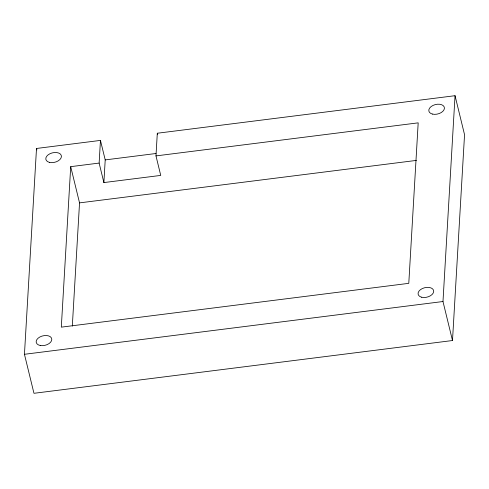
<?xml version="1.0" encoding="UTF-8"?>
<svg xmlns="http://www.w3.org/2000/svg" width="489" height="489" viewBox="0 0 489 489"><rect width="100%" height="100%" fill="white"/><g stroke="black" fill="none" stroke-linecap="round" stroke-linejoin="round"><path stroke-width="0.73" d="M24.45 354.293L36.504 148.467L100.459 140.404L105.214 159.909L103.882 182.574L160.734 175.41L155.979 155.905L157.305 133.24L455.039 95.697L464.55 134.707L452.496 340.533L33.961 393.303L24.45 354.293L442.985 301.524L455.039 95.697M100.459 140.404L99.133 163.075L70.709 166.657L61.308 327.147L408.786 283.339L418.187 122.849L155.979 155.905M72.317 326.096L79.536 202.88L70.709 166.657M105.214 159.909L155.997 153.503M79.536 202.88L416.414 160.404M442.985 301.524L452.496 340.533M157.305 133.24L157.66 134.683M99.133 163.075L103.882 182.574M36.504 148.467L36.864 149.94M49.444 162.372A7.965 4.859 -13.7 0 0 61.425 156.578A7.965 4.859 -13.7 0 0 49.951 153.735A7.965 4.859 -13.7 0 0 49.444 162.372M40.263 345.491A7.965 4.859 -13.7 0 0 51.797 339.268A7.965 4.859 -13.7 0 0 39.878 336.982A7.965 4.859 -13.7 0 0 40.263 345.491M421.726 297.245A7.965 4.859 -13.7 0 0 433.7 291.444A7.965 4.859 -13.7 0 0 422.227 288.602A7.965 4.859 -13.7 0 0 421.726 297.245M432.453 114.084A7.965 4.859 -13.7 0 0 444.428 108.289A7.965 4.859 -13.7 0 0 432.954 105.447A7.965 4.859 -13.7 0 0 432.453 114.084"/></g></svg>
